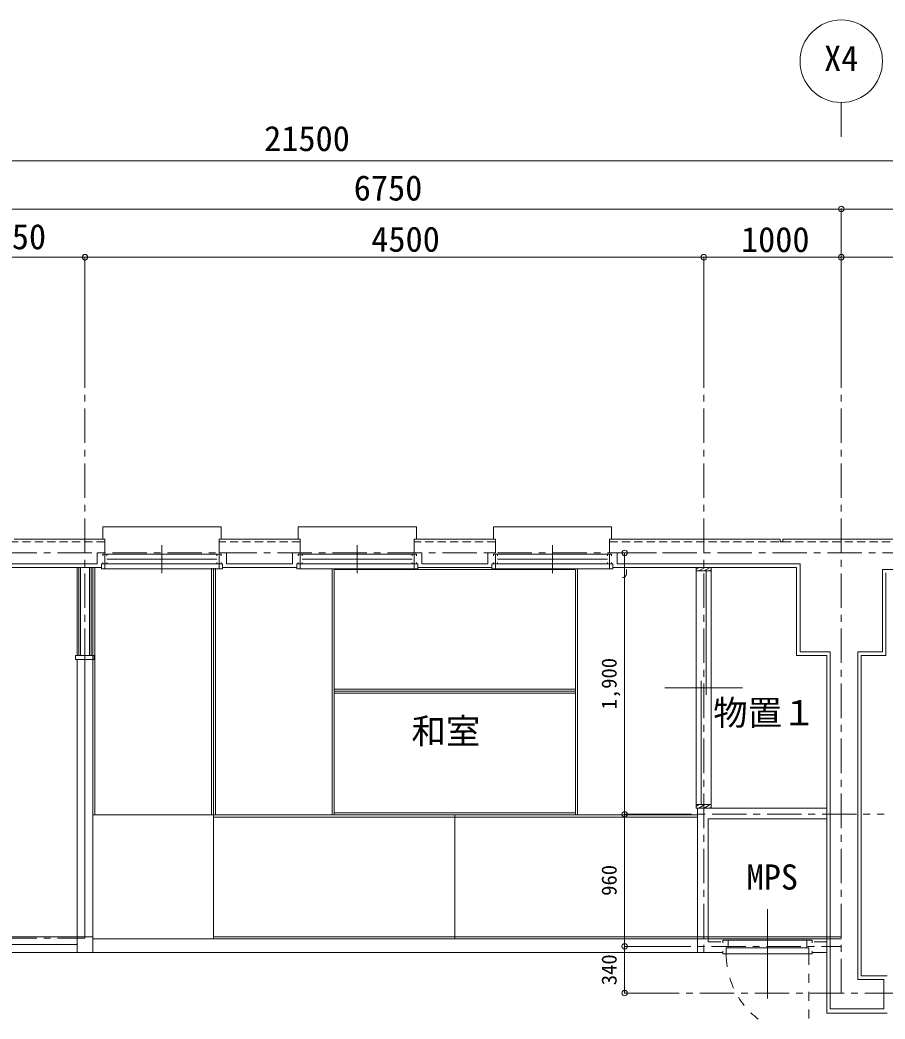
# Model space of a CAD drawing. Units: millimetres at full size, sheet at 1:50. Extents: x -19990 to 20111, y -13076 to 12993.
# Drawn here: x -4413 to 1878, y 3735 to 10997 of the extents above; entities that cross this region are included whole.
import ezdxf
from ezdxf.enums import TextEntityAlignment as Align

# ---------------------------------------------------------------- set-up
doc = ezdxf.new("R2010")
doc.units = ezdxf.units.MM
doc.header["$LTSCALE"] = 50
doc.header["$PDMODE"] = 32
doc.header["$PDSIZE"] = 40
doc.linetypes.add('CHAIN1', pattern=[8, 5, -1, 1, -1])
doc.linetypes.add('DASHED1', pattern=[1.8, 1.2, -0.6])
for name, color, linetype, lineweight in [('1-1_表（文字_固定）', 4, 'Continuous', 9), ('1-2', 3, 'Continuous', 18), ('1-3', 7, 'Continuous', 13), ('1-4', 4, 'Continuous', 9), ('1-6', 7, 'Continuous', 13), ('1-8', 4, 'Continuous', 9), ('5-0', 7, 'Continuous', 13), ('5-1', 7, 'Continuous', 13)]:
    doc.layers.add(name, color=color, linetype=linetype, lineweight=lineweight)
doc.layers.add('1-5_建具姿図', color=3, linetype='Continuous')
doc.styles.add('ＭＳ ゴシック', font='')
doc.styles.get('ＭＳ ゴシック').set_extended_font_data('MS Gothic')

msp = doc.modelspace()

# ---------------------------------------------------------------- linework, layer by layer
at = {"layer": '1-1_表（文字_固定）', "linetype": 'CHAIN1'}
for p, q in [((-3940.39, 8572.83), (-3940.39, 4322.83)), ((559.61, 8572.83), (559.61, 4175.55)), ((1559.61, 8572.83), (1559.61, 3922.83)), ((-15740.39, 7122.83), (12781.09, 7122.83)), ((219.61, 5222.83), (1871.1, 5222.83)), ((-15740.39, 4322.83), (-3940.39, 4322.83)), ((215.66, 4262.83), (1559.61, 4262.83)), ((12781.09, 3922.83), (219.58, 3922.83))]:
    msp.add_line(p, q, dxfattribs=at)
at = {"layer": '1-1_表（文字_固定）'}
for p, q in [((-3867.89, 5217.83), (-3867.89, 7017.83)), ((-3020.39, 5217.83), (-3020.39, 7012.83)), ((-3005.39, 4317.83), (-3005.39, 7012.83)), ((-2990.39, 5217.83), (-2990.39, 7012.83)), ((-2142.89, 5217.83), (-2142.89, 7007.83)), ((-2127.89, 5217.83), (-2127.89, 7007.83)), ((-372.89, 7002.83), (-2127.89, 7002.83)), ((-372.89, 5217.83), (-372.89, 6997.83)), ((-357.89, 5217.83), (-357.89, 7007.83)), ((-372.89, 6132.83), (-2127.89, 6132.83)), ((-372.89, 6117.83), (-2127.89, 6117.83)), ((-372.89, 6102.83), (-2127.89, 6102.83)), ((-372.89, 5232.83), (-2127.89, 5232.83)), ((514.61, 5217.83), (-3882.89, 5217.83)), ((514.61, 5202.83), (-3005.39, 5202.83)), ((-1250.39, 4317.83), (-1250.39, 5217.83)), ((1559.61, 4332.83), (-3005.39, 4332.83))]:
    msp.add_line(p, q, dxfattribs=at)
at = {"layer": '1-2'}
for p, q in [((-4455.39, 7222.83), (-3795.39, 7222.83)), ((-3795.39, 7222.83), (-3795.39, 7122.83)), ((-2965.39, 7222.83), (-2965.39, 7122.83)), ((-2965.39, 7222.83), (-2375.39, 7222.83)), ((-2375.39, 7222.83), (-2375.39, 7122.83)), ((-1545.39, 7222.83), (-1545.39, 7122.83)), ((-1545.39, 7222.83), (-955.39, 7222.83)), ((-955.39, 7222.83), (-955.39, 7122.83)), ((-125.39, 7222.83), (-125.39, 7122.83)), ((-125.39, 7222.83), (1114.61, 7222.83)), ((1114.61, 7222.83), (1114.61, 7202.83)), ((1134.61, 7202.83), (1114.61, 7202.83)), ((1134.61, 7222.83), (1134.61, 7202.83)), ((1134.61, 7222.83), (1984.61, 7222.83)), ((-3820.39, 7017.83), (-4645.39, 7017.83)), ((-3997.89, 7017.83), (-3997.89, 6377.83)), ((-3882.89, 6377.83), (-3882.89, 7017.83)), ((-2400.39, 7017.83), (-2940.39, 7017.83)), ((-980.39, 7017.83), (-1520.39, 7017.83)), ((1234.61, 7017.83), (-100.39, 7017.83)), ((-4007.89, 6377.83), (-3872.89, 6377.83)), ((-4007.89, 6377.83), (-4007.89, 6347.83)), ((-4007.89, 6347.83), (-3872.89, 6347.83)), ((-3940.39, 6347.83), (-3940.39, 4332.83)), ((-3940.39, 6347.83), (-3940.39, 4322.83)), ((-3872.89, 6347.83), (-3872.89, 6377.83)), ((1454.61, 3777.83), (1454.61, 6377.83)), ((514.61, 4217.83), (514.61, 5267.83)), ((1454.61, 5267.83), (604.61, 5267.83)), ((1454.61, 5190.33), (592.11, 5190.33)), ((592.11, 4295.33), (592.11, 5190.33)), ((-3997.89, 4332.83), (-3997.89, 4217.83)), ((-3882.89, 4332.83), (-3997.89, 4332.83)), ((-3882.89, 4217.83), (-3882.89, 4332.83)), ((592.11, 4295.33), (683.36, 4295.33)), ((1363.36, 4295.33), (1454.61, 4295.33)), ((-5395.39, 4275.33), (-3997.89, 4275.33)), ((-3882.89, 4217.83), (-3997.89, 4217.83)), ((-3974.91, 4217.83), (-3976.21, 4217.83)), ((698.36, 4217.83), (514.61, 4217.83)), ((1454.61, 4217.83), (1348.36, 4217.83)), ((1454.61, 3777.83), (1894.61, 3777.83))]:
    msp.add_line(p, q, dxfattribs=at)
at = {"layer": '1-2', "color": 4, "lineweight": 9}
for p, q in [((-3997.89, 4332.83), (-3997.89, 6347.83)), ((-3882.89, 6377.83), (-3882.89, 4332.83)), ((-3997.89, 4332.83), (-5395.39, 4332.83)), ((-3997.89, 4217.83), (-5395.39, 4217.83))]:
    msp.add_line(p, q, dxfattribs=at)
at = {"layer": '1-2'}
for points in [[(1454.61, 6377.83), (1234.61, 6377.83), (1234.61, 7017.83)], [(1884.61, 6977.83), (1884.61, 6377.83), (1704.61, 6377.83)], [(1704.61, 6377.83), (1704.61, 4047.83), (1894.61, 4047.83)]]:
    msp.add_lwpolyline(points, dxfattribs=at)
at = {"layer": '1-3', "linetype": 'DASHED1'}
for p, q in [((-3795.39, 7202.83), (-5925.39, 7202.83)), ((-2375.39, 7202.83), (-2965.39, 7202.83)), ((-955.39, 7202.83), (-1545.39, 7202.83)), ((2004.61, 7202.83), (-125.39, 7202.83))]:
    msp.add_line(p, q, dxfattribs=at)
at = {"layer": '1-3'}
for p, q in [((-3850.39, 7122.83), (-3850.39, 7042.83)), ((-3795.39, 7122.83), (-3850.39, 7122.83)), ((-2965.39, 7122.83), (-2910.39, 7122.83)), ((-2910.39, 7122.83), (-2910.39, 7042.83)), ((-1010.39, 7122.83), (-1010.39, 7042.83)), ((-955.39, 7122.83), (-1010.39, 7122.83)), ((-125.39, 7122.83), (-70.39, 7122.83)), ((-70.39, 7122.83), (-70.39, 7042.83)), ((-4670.39, 7042.83), (-3850.39, 7042.83)), ((-2910.39, 7042.83), (-2430.39, 7042.83)), ((-1490.39, 7042.83), (-1010.39, 7042.83)), ((-70.39, 7042.83), (1259.61, 7042.83)), ((1259.61, 6402.83), (1259.61, 7042.83)), ((1949.61, 7002.83), (1859.61, 7002.83)), ((1479.61, 6402.83), (1259.61, 6402.83)), ((1869.61, 4022.83), (1869.61, 3807.83))]:
    msp.add_line(p, q, dxfattribs=at)
for points in [[(-2375.39, 7122.83), (-2430.39, 7122.83), (-2430.39, 7042.83)], [(-1545.39, 7122.83), (-1490.39, 7122.83), (-1490.39, 7042.83)], [(1859.61, 7002.83), (1859.61, 6402.83), (1679.61, 6402.83)], [(1869.61, 3807.83), (1479.61, 3807.83), (1479.61, 6402.83)], [(1679.61, 6402.83), (1679.61, 4022.83), (1869.61, 4022.83)]]:
    msp.add_lwpolyline(points, dxfattribs=at)
at = {"layer": '1-4'}
for p, q in [((-3810.39, 7312.83), (-3810.39, 7222.83)), ((-2950.39, 7312.83), (-3810.39, 7312.83)), ((-2950.39, 7312.83), (-2950.39, 7222.83)), ((-1530.39, 7312.83), (-1530.39, 7222.83)), ((-970.39, 7312.83), (-970.39, 7222.83)), ((-110.39, 7312.83), (-970.39, 7312.83)), ((-110.39, 7312.83), (-110.39, 7222.83)), ((-3380.39, 7180.33), (-3380.39, 6975.33)), ((-1960.39, 7180.33), (-1960.39, 6975.33)), ((-540.39, 7180.33), (-540.39, 6975.33)), ((-3810.39, 7042.83), (-3810.39, 7052.83)), ((-3795.39, 7042.83), (-3795.39, 7112.83)), ((-3780.39, 7112.83), (-2980.39, 7112.83)), ((-3780.39, 7112.83), (-3780.39, 7102.83)), ((-2980.39, 7077.83), (-3780.39, 7077.83)), ((-3780.39, 7042.83), (-3780.39, 7052.83)), ((-2980.39, 7042.83), (-2980.39, 7052.83)), ((-2965.39, 7042.83), (-2965.39, 7112.83)), ((-2950.39, 7112.83), (-2950.39, 7102.83)), ((-2950.39, 7042.83), (-2950.39, 7052.83)), ((-2390.39, 7042.83), (-2390.39, 7052.83)), ((-2375.39, 7042.83), (-2375.39, 7112.83)), ((-2360.39, 7112.83), (-1560.39, 7112.83)), ((-2360.39, 7112.83), (-2360.39, 7102.83)), ((-1560.39, 7077.83), (-2360.39, 7077.83)), ((-2360.39, 7042.83), (-2360.39, 7052.83)), ((-1560.39, 7042.83), (-1560.39, 7052.83)), ((-1545.39, 7042.83), (-1545.39, 7112.83)), ((-1530.39, 7112.83), (-1530.39, 7102.83)), ((-1530.39, 7042.83), (-1530.39, 7052.83)), ((-970.39, 7042.83), (-970.39, 7052.83)), ((-955.39, 7042.83), (-955.39, 7112.83)), ((-940.39, 7112.83), (-140.39, 7112.83)), ((-940.39, 7112.83), (-940.39, 7102.83)), ((-140.39, 7077.83), (-940.39, 7077.83)), ((-940.39, 7042.83), (-940.39, 7052.83)), ((-140.39, 7042.83), (-140.39, 7052.83)), ((-125.39, 7042.83), (-125.39, 7112.83)), ((-110.39, 7112.83), (-110.39, 7102.83)), ((-110.39, 7042.83), (-110.39, 7052.83)), ((-3820.39, 7007.83), (-3795.39, 7007.83)), ((-3795.39, 7042.83), (-3795.39, 7007.83)), ((-2965.39, 7007.83), (-3795.39, 7007.83)), ((-2980.39, 7042.83), (-3780.39, 7042.83)), ((-2980.39, 7042.83), (-2940.39, 7042.83)), ((-2965.39, 7042.83), (-2965.39, 7007.83)), ((-2940.39, 7007.83), (-2965.39, 7007.83)), ((-2940.39, 7042.83), (-2940.39, 7007.83)), ((-2400.39, 7042.83), (-2400.39, 7007.83)), ((-2360.39, 7042.83), (-2400.39, 7042.83)), ((-2400.39, 7007.83), (-2375.39, 7007.83)), ((-2375.39, 7042.83), (-2375.39, 7007.83)), ((-1545.39, 7007.83), (-2375.39, 7007.83)), ((-1560.39, 7042.83), (-2360.39, 7042.83)), ((-1545.39, 7042.83), (-1545.39, 7007.83)), ((-1520.39, 7007.83), (-1545.39, 7007.83)), ((-980.39, 7007.83), (-955.39, 7007.83)), ((-955.39, 7042.83), (-955.39, 7007.83)), ((-125.39, 7007.83), (-955.39, 7007.83)), ((-140.39, 7042.83), (-940.39, 7042.83)), ((-140.39, 7042.83), (-100.39, 7042.83)), ((-125.39, 7042.83), (-125.39, 7007.83)), ((-100.39, 7007.83), (-125.39, 7007.83)), ((-100.39, 7042.83), (-100.39, 7007.83)), ((504.61, 7004.95), (526.91, 7017.83)), ((504.61, 6992.83), (504.61, 5292.83)), ((523.61, 6992.83), (566.91, 7017.83)), ((563.61, 6992.83), (606.91, 7017.83)), ((577.94, 6091.83), (577.94, 6992.83)), ((603.61, 6992.83), (614.61, 6999.18)), ((614.61, 6992.83), (614.61, 5292.83)), ((541.27, 5292.83), (541.27, 6193.83)), ((277.11, 6142.83), (842.11, 6142.83)), ((504.61, 5279.95), (526.91, 5292.83)), ((523.61, 5267.83), (566.91, 5292.83)), ((563.61, 5267.83), (606.91, 5292.83)), ((603.61, 5267.83), (614.61, 5274.18))]:
    msp.add_line(p, q, dxfattribs=at)
for points in [[(-1530.39, 7312.83), (-2390.39, 7312.83), (-2390.39, 7222.83)], [(-3780.39, 7112.83), (-3810.39, 7112.83), (-3810.39, 7102.83)], [(-2950.39, 7112.83), (-2980.39, 7112.83), (-2980.39, 7102.83)], [(-2360.39, 7112.83), (-2390.39, 7112.83), (-2390.39, 7102.83)], [(-1530.39, 7112.83), (-1560.39, 7112.83), (-1560.39, 7102.83)], [(-940.39, 7112.83), (-970.39, 7112.83), (-970.39, 7102.83)], [(-110.39, 7112.83), (-140.39, 7112.83), (-140.39, 7102.83)], [(-3780.39, 7042.83), (-3820.39, 7042.83), (-3820.39, 7007.83)], [(-1560.39, 7042.83), (-1520.39, 7042.83), (-1520.39, 7007.83)], [(-940.39, 7042.83), (-980.39, 7042.83), (-980.39, 7007.83)]]:
    msp.add_lwpolyline(points, dxfattribs=at)
for points in [[(504.61, 6992.83), (614.61, 6992.83), (614.61, 7017.83), (504.61, 7017.83)], [(504.61, 5267.83), (614.61, 5267.83), (614.61, 5292.83), (504.61, 5292.83)]]:
    msp.add_lwpolyline(points, close=True, dxfattribs=at)
at = {"layer": '1-6'}
for p, q in [((1559.61, 10397.1), (1559.61, 10147.1)), ((-5190.39, 9622.83), (1559.61, 9622.83)), ((1559.61, 9622.83), (8309.61, 9622.83)), ((1559.61, 8572.83), (1559.61, 9622.83)), ((-3940.39, 8572.83), (-3940.39, 9272.83)), ((559.61, 8572.83), (559.61, 9272.83)), ((-15.88, 7122.83), (215.66, 7122.83)), ((-15.88, 5222.83), (215.66, 5222.83)), ((-15.88, 4262.83), (215.66, 4262.83)), ((-15.88, 3922.83), (215.66, 3922.83))]:
    msp.add_line(p, q, dxfattribs=at)
for points in [[(-13190.39, 9972.83), (8309.61, 9972.83), (10809.61, 9972.83)], [(-5190.39, 9272.83), (-3940.39, 9272.83), (559.61, 9272.83), (1559.61, 9272.83)]]:
    msp.add_lwpolyline(points, dxfattribs=at)
msp.add_circle((1559.61, 10697.1), 300, dxfattribs=at)
for p in [(1559.61, 9622.83), (-3940.39, 9272.83), (559.61, 9272.83), (1559.61, 9272.83)]:
    msp.add_point(p, dxfattribs=at)
at = {"layer": '1-6', "color": 2}
for p in [(1559.61, 9272.83), (-15.88, 7122.83), (-15.88, 5222.83), (-15.88, 4262.83), (-15.88, 3922.83)]:
    msp.add_point(p, dxfattribs=at)
at = {"layer": '1-8'}
for p, q in [((-3985.39, 7017.83), (-3985.39, 6377.83)), ((-3972.89, 7017.83), (-3972.89, 6377.83)), ((-3907.89, 6377.83), (-3907.89, 7017.83)), ((-3895.39, 6377.83), (-3895.39, 7017.83)), ((-2.85, 7001.28), (-2.85, 6972.83)), ((1023.36, 3882.83), (1023.36, 4532.83)), ((1559.61, 4317.83), (-3882.89, 4317.83)), ((1308.36, 4307.83), (738.36, 4307.83)), ((1308.36, 4307.83), (1323.36, 4307.83)), ((1308.36, 4252.83), (1308.36, 4307.83)), ((1323.36, 4307.83), (1348.36, 4307.83)), ((1348.36, 4307.83), (1348.36, 4287.83)), ((514.61, 4217.83), (-3895.39, 4217.83)), ((1308.36, 4252.83), (738.36, 4252.83)), ((1323.36, 4252.83), (1308.36, 4252.83)), ((1323.36, 4207.83), (1323.36, 4252.83)), ((1348.36, 4227.83), (1348.36, 4207.83)), ((723.36, 4207.83), (1323.36, 4207.83)), ((1323.36, 4127.83), (1323.36, 4207.83)), ((1348.36, 4207.83), (1323.36, 4207.83)), ((1323.36, 3997.83), (1323.36, 4062.83)), ((1323.36, 3867.83), (1323.36, 3932.83)), ((1323.36, 3737.83), (1323.36, 3802.83))]:
    msp.add_line(p, q, dxfattribs=at)
msp.add_lwpolyline([(698.36, 4227.83), (698.36, 4207.83), (723.36, 4207.83), (723.36, 4252.83), (738.36, 4252.83), (738.36, 4307.83), (723.36, 4307.83), (698.36, 4307.83), (698.36, 4287.83)], dxfattribs=at)
for centre, radius, start, end in [((-32.85, 6972.83), 30, 270, 0), ((1323.36, 4207.83), 600, 180, 188.9168), ((1323.36, 4207.83), 600, 196.85588, 204.40566), ((1323.36, 4207.83), 600, 211.64721, 218.64142), ((1323.36, 4207.83), 600, 225.43585, 232.06885)]:
    msp.add_arc(centre, radius, start, end, dxfattribs=at)
at = {"layer": '5-0'}
for p, q in [((-15.88, 7122.83), (-15.88, 5222.83)), ((-15.88, 5222.83), (-15.88, 4262.83)), ((-15.88, 4262.83), (-15.88, 3922.83))]:
    msp.add_line(p, q, dxfattribs=at)
at = {"layer": '5-1'}
msp.add_line((4559.61, 9272.83), (1559.61, 9272.83), dxfattribs=at)

# ---------------------------------------------------------------- texts
at = {"layer": '1-5_建具姿図', "style": 'ＭＳ ゴシック'}
for s, p in [('物置１', (628.59, 5814.33)), ('和室', (-1565.89, 5680.88)), ('MPS', (870.9, 4620.12))]:
    msp.add_text(s, height=183.3, dxfattribs=at).set_placement(p, align=Align.BOTTOM_LEFT)
at = {"layer": '1-6', "color": 3, "style": 'ＭＳ ゴシック'}
for s, p in [('X4', (1434.61, 10572.1)), ('21500', (-2637.27, 9989.11)), ('6750', (-1985.52, 9629.52)), ('1250', (-4721.75, 9275.56)), ('4500', (-1858.2, 9257.36)), ('1000', (830.18, 9254.78))]:
    msp.add_text(s, height=183.3, dxfattribs=at).set_placement(p, align=Align.BOTTOM_LEFT)
for s, p in [('1,900', (-40.88, 5985.33)), ('960', (-40.88, 4630.33)), ('340', (-40.88, 3980.33))]:
    msp.add_text(s, height=110, rotation=90, dxfattribs=at).set_placement(p, align=Align.BOTTOM_LEFT)

doc.saveas('drawing.dxf')
